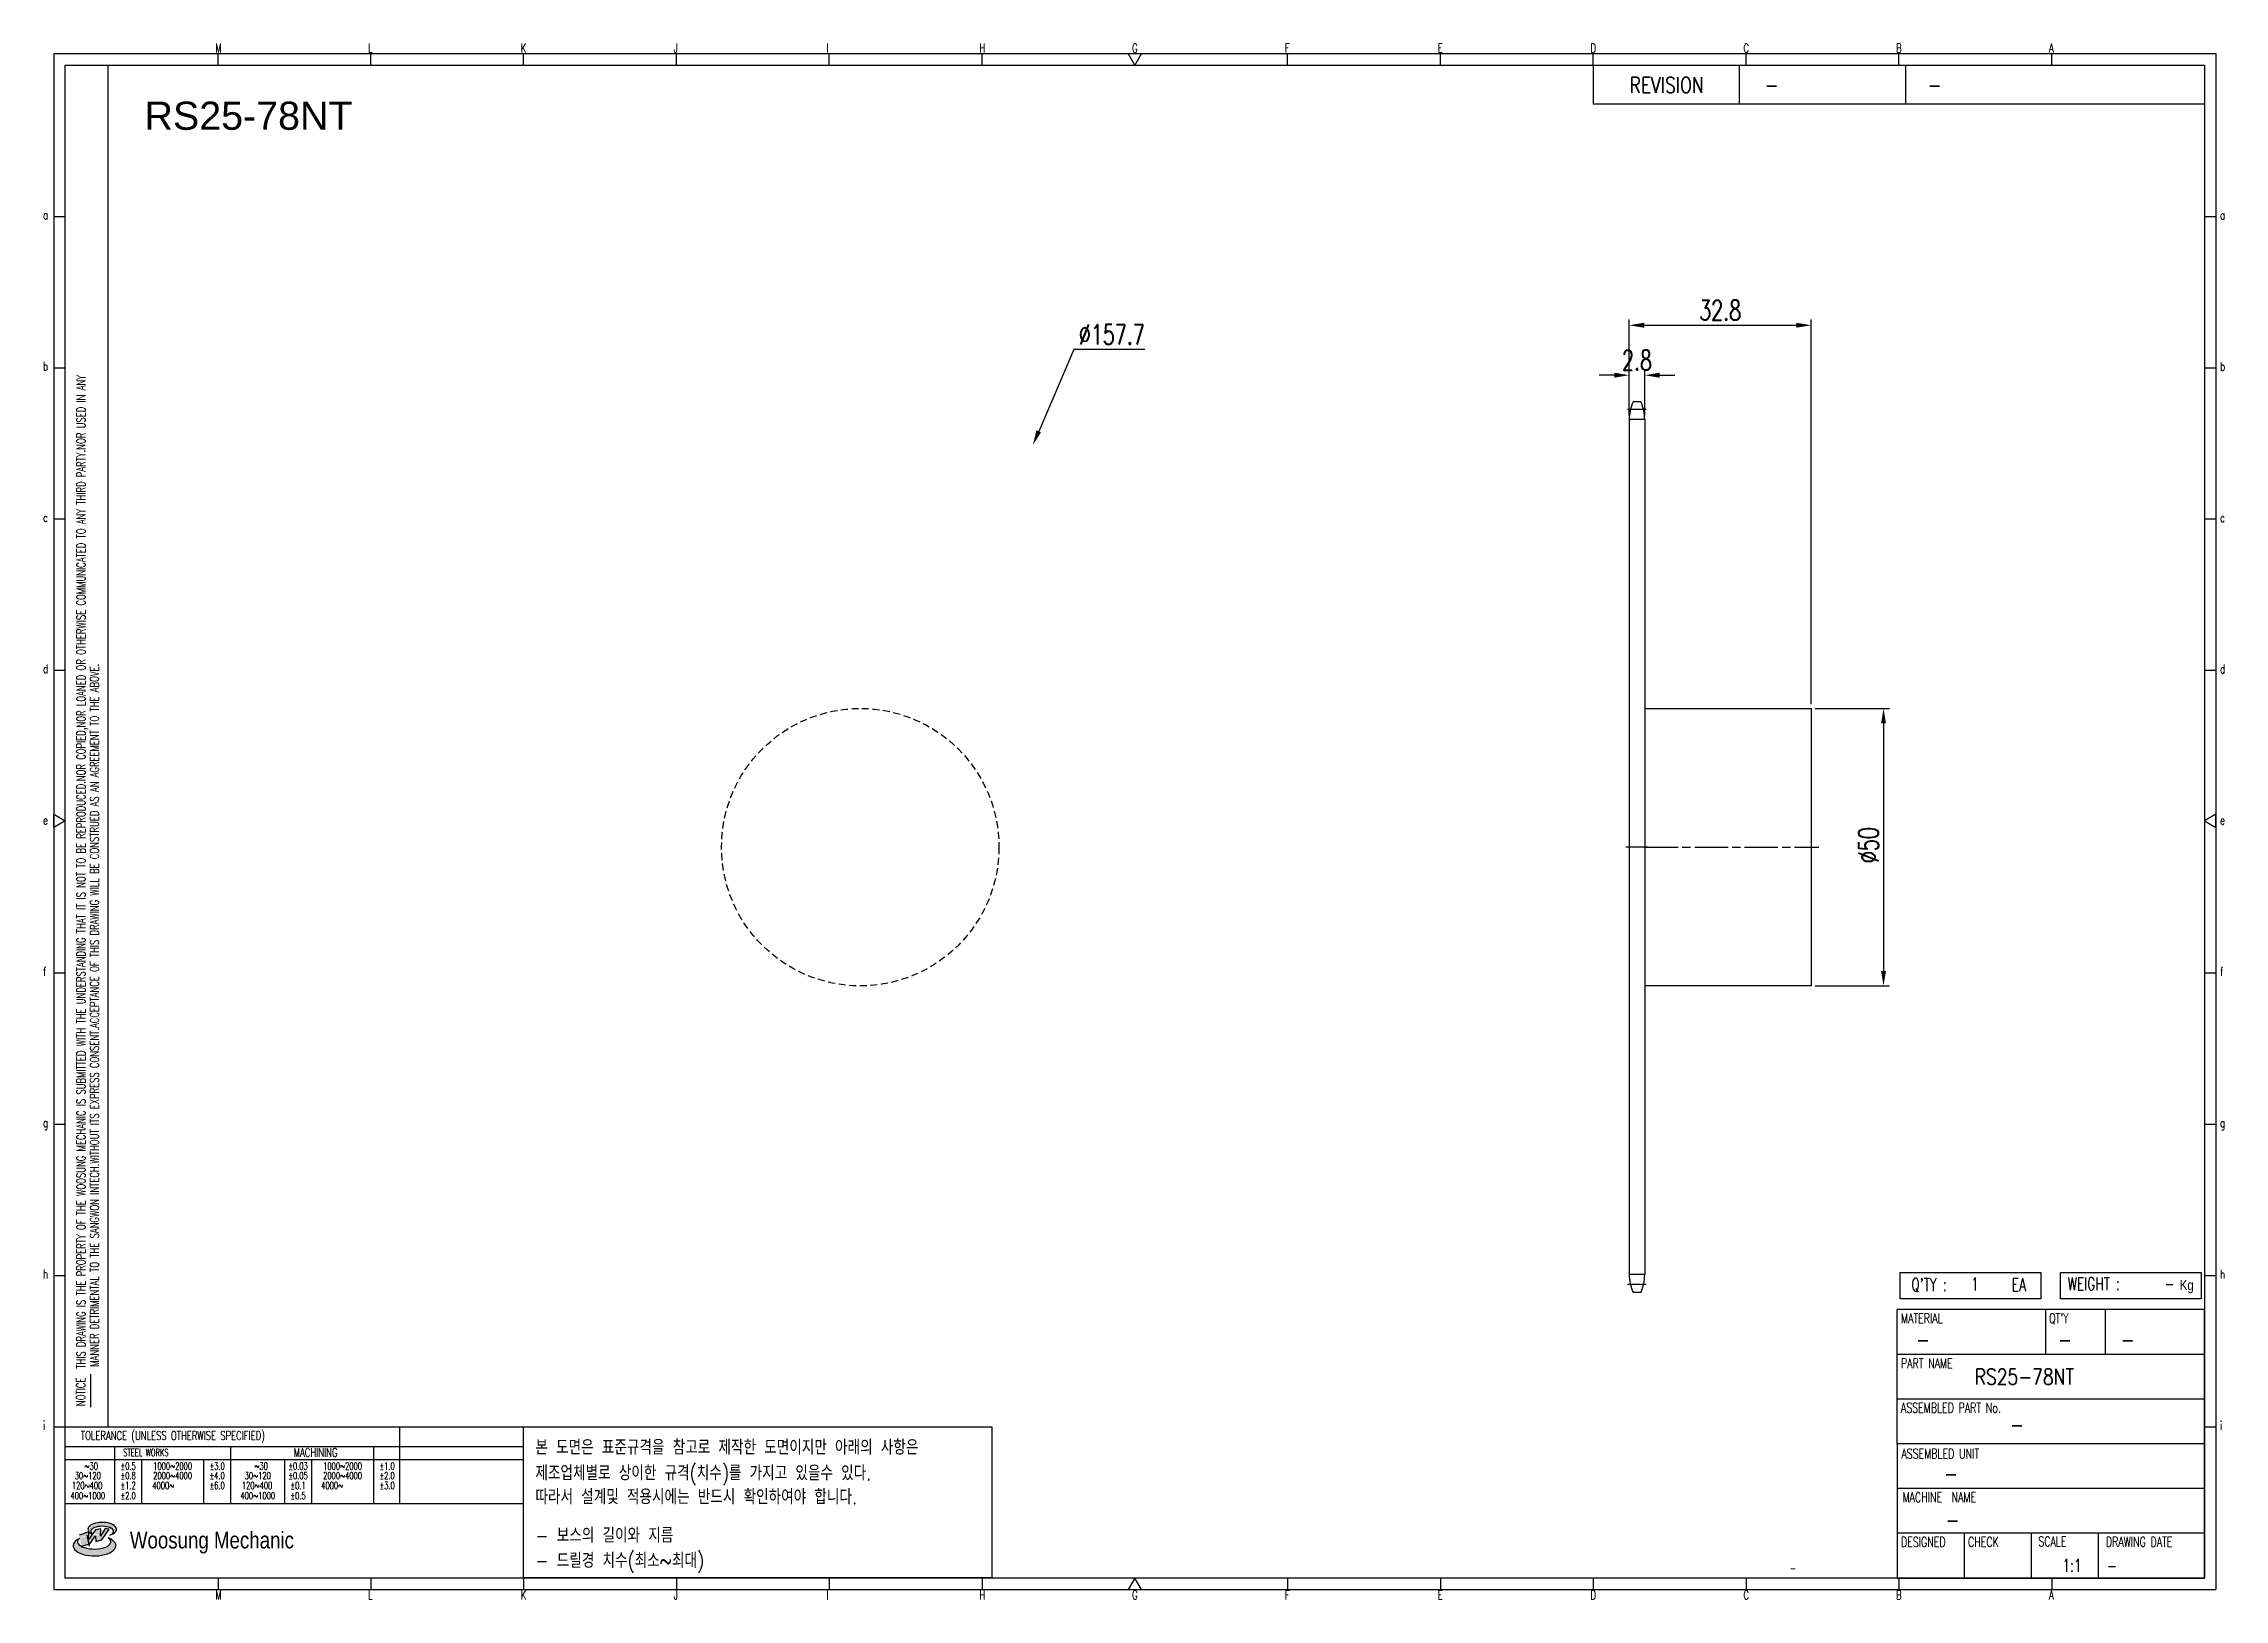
# Model space of a CAD drawing. Header units: millimetres. Extents: x -63001 to -62608, y 2857 to 3137.
import ezdxf
from ezdxf.enums import TextEntityAlignment as Align

# ---------------------------------------------------------------- set-up
doc = ezdxf.new("R2010")
doc.units = ezdxf.units.MM
for name, pattern in [('AM_ISO02W050', [7.5, 6, -1.5]), ('AM_ISO02W050x2', [3.75, 3, -0.75]), ('AM_ISO08W050', [18, 12, -1.5, 3, -1.5]), ('AM_ISO08W050x2', [9, 6, -0.75, 1.5, -0.75]), ('HIDDEN', [9.525, 6.35, -3.175])]:
    doc.linetypes.add(name, pattern=pattern)
for name, color, linetype, lineweight in [('AM_3N', 6, 'AM_ISO02W050', 25), ('AM_7', 4, 'AM_ISO08W050', 25), ('AM_7N', 4, 'AM_ISO08W050', 25)]:
    doc.layers.add(name, color=color, linetype=linetype, lineweight=lineweight)
for name, color, linetype in [('S-DIM', 7, 'Continuous'), ('TITLE', 7, 'Continuous'), ('도면레이아웃', 7, 'Continuous')]:
    doc.layers.add(name, color=color, linetype=linetype)
doc.styles.add('HAN', font='ROMANS.shx', dxfattribs={"width": 0.7, "bigfont": 'whgtxt.shx'})
doc.styles.add('HKD_ST2', font='romans.shx', dxfattribs={"width": 0.7, "height": 4, "bigfont": '@extfont2.shx'})
doc.styles.add('HSG', font='SIMPLEX.shx', dxfattribs={"width": 0.7, "bigfont": 'HSG.shx'})
doc.styles.add('ROMANS', font='romans.shx', dxfattribs={"width": 0.7, "bigfont": 'whgtxt.shx'})
doc.styles.add('SLDTEXTSTYLE4', font='arial.ttf', dxfattribs={"width": 0.8})
doc.styles.get("Standard").update_dxf_attribs({"font": 'arial.ttf'})
doc.dimstyles.new('APP4.5', dxfattribs={"dimscale": 1.5, "dimtxt": 2.4, "dimasz": 1.8, "dimexe": 0.7, "dimexo": 0.5, "dimgap": 0.6, "dimtad": 1, "dimtoh": 1, "dimdec": 1, "dimrnd": 0.01, "dimzin": 9, "dimdsep": 46, "dimtxsty": 'HSG', "dimcen": 0, "dimclrd": 1, "dimclre": 1, "dimclrt": 256, "dimazin": 2, "dimtp": 1, "dimtm": 1, "dimtfac": 0.5, "dimtdec": 1, "dimtofl": 0, "dimtmove": 0, "dimatfit": 3, "dimfxl": 0.7, "dimtvp": 1, "dimtolj": 2, "dimlwd": -1, "dimlwe": -1, "dimarcsym": 0})

# ---------------------------------------------------------------- blocks, each defined once
blk = doc.blocks.new('fuyjgdhj')
for p, q in [((-66198.52, 424.71), (-66168.52, 424.71)), ((-66168.52, 424.71), (-66168.52, 374.71)), ((-66168.52, 374.71), (-66198.52, 374.71))]:
    blk.add_line(p, q)
at = {"layer": 'AM_7N', "linetype": 'AM_ISO08W050x2'}
blk.add_line((-66198.52, 399.71), (-66167.17, 399.71), dxfattribs=at)
blk = doc.blocks.new('SUYWSHJH')
at = {"layer": '도면레이아웃'}
h = blk.add_hatch(color=10, dxfattribs=at)
h.paths.add_polyline_path([(1.544, 35.177), (1.554, 34.966), (1.779, 35.034), (2.054, 35.422), (1.908, 35.446), (1.728, 35.167), (1.741, 35.439), (1.547, 35.405), (1.292, 35.041), (1.295, 35.33), (0.943, 35.208), (1.03, 34.8), (1.336, 34.885)])
edge = h.paths.add_edge_path()
edge.add_ellipse((1.795, 35.421), major_axis=(-0.53, 0), ratio=0.487785, start_angle=122.36065, end_angle=403.39574)
edge.add_line((1.411, 35.244), (1.419, 35.261))
edge.add_ellipse((1.798, 35.344), major_axis=(-0.423, 0), ratio=0.444396, start_angle=131.58977, end_angle=386.19408, ccw=False)
edge = h.paths.add_edge_path()
edge.add_ellipse((1.512, 34.815), major_axis=(-0.793, 0), ratio=0.480113, start_angle=314.67633, end_angle=590.85213)
edge.add_ellipse((1.501, 34.958), major_axis=(-0.62, 0), ratio=0.43311, start_angle=331.7024, end_angle=574.42495, ccw=False)
for p, q in [((0, 90.118), (80.15, 90.118)), ((0, 90.118), (0, 33.191)), ((6.089, 89.693), (6.089, 90.118)), ((11.753, 89.693), (11.753, 90.118)), ((17.418, 89.693), (17.418, 90.118)), ((23.082, 89.693), (23.082, 90.118)), ((28.746, 89.693), (28.746, 90.118)), ((34.411, 89.693), (34.411, 90.118)), ((45.739, 89.693), (45.739, 90.118)), ((51.404, 89.693), (51.404, 90.118)), ((57.068, 89.693), (57.068, 90.118)), ((62.732, 89.693), (62.732, 90.118)), ((68.397, 89.693), (68.397, 90.118)), ((74.061, 89.693), (74.061, 90.118)), ((80.15, 90.118), (80.15, 33.191)), ((0, 84.085), (0.425, 84.085)), ((79.725, 84.085), (80.15, 84.085)), ((0, 78.478), (0.425, 78.478)), ((79.725, 78.478), (80.15, 78.478)), ((0, 72.87), (0.425, 72.87)), ((79.725, 72.87), (80.15, 72.87)), ((0, 67.262), (0.425, 67.262)), ((79.725, 67.262), (80.15, 67.262)), ((0, 56.047), (0.425, 56.047)), ((79.725, 56.047), (80.15, 56.047)), ((0, 50.439), (0.425, 50.439)), ((79.725, 50.439), (80.15, 50.439)), ((0, 44.832), (0.425, 44.832)), ((79.725, 44.832), (80.15, 44.832)), ((1.377, 39.947), (1.377, 41.174)), ((0, 39.224), (0.425, 39.224)), ((79.725, 39.224), (80.15, 39.224)), ((0, 33.191), (80.15, 33.191)), ((6.089, 33.616), (6.089, 33.191)), ((11.753, 33.616), (11.753, 33.191)), ((17.418, 33.616), (17.418, 33.191)), ((23.082, 33.616), (23.082, 33.191)), ((28.746, 33.616), (28.746, 33.191)), ((34.411, 33.616), (34.411, 33.191)), ((45.739, 33.616), (45.739, 33.191)), ((51.404, 33.616), (51.404, 33.191)), ((57.068, 33.616), (57.068, 33.191)), ((62.732, 33.616), (62.732, 33.191)), ((68.397, 33.616), (68.397, 33.191)), ((74.061, 33.616), (74.061, 33.191))]:
    blk.add_line(p, q)
at = {"color": 2}
for p, q in [((2.017, 39.224), (2.017, 89.693)), ((0.425, 39.224), (17.418, 39.224)), ((12.816, 39.224), (12.816, 36.382)), ((17.418, 33.616), (17.418, 39.224)), ((0.425, 38.487), (17.418, 38.487)), ((0.425, 38.012), (17.418, 38.012)), ((2.257, 38.487), (2.257, 36.382)), ((3.257, 38.012), (3.257, 36.382)), ((5.557, 38.012), (5.557, 36.382)), ((6.557, 38.5), (6.557, 36.382)), ((8.557, 38.012), (8.557, 36.382)), ((9.557, 38.026), (9.557, 36.382)), ((11.857, 38.487), (11.857, 36.382)), ((0.425, 36.382), (17.418, 36.382))]:
    blk.add_line(p, q, dxfattribs=at)
at = {"color": 6, "ltscale": 0.5}
for p, q in [((57.068, 89.693), (57.068, 88.246)), ((62.47, 89.693), (62.47, 88.246)), ((68.635, 89.693), (68.635, 88.246)), ((79.725, 88.246), (57.068, 88.246)), ((68.336, 38.59), (68.336, 43.563)), ((79.725, 43.563), (68.336, 43.563)), ((73.827, 43.563), (73.827, 41.905)), ((76.037, 43.563), (76.037, 41.905)), ((79.725, 38.59), (79.725, 43.563)), ((79.725, 41.905), (68.336, 41.905)), ((79.725, 40.248), (68.336, 40.248)), ((68.336, 38.59), (68.336, 33.616)), ((79.725, 38.59), (68.336, 38.59)), ((79.725, 33.616), (79.725, 38.59)), ((79.725, 36.932), (68.336, 36.932)), ((79.725, 35.274), (68.336, 35.274)), ((70.822, 33.616), (70.822, 35.274)), ((73.309, 33.616), (73.309, 35.274)), ((75.796, 33.616), (75.796, 35.274)), ((68.336, 33.616), (79.725, 33.616))]:
    blk.add_line(p, q, dxfattribs=at)
for points in [[(40.075, 89.693), (39.83, 90.118), (40.32, 90.118)], [(0.425, 89.693), (79.725, 89.693), (79.725, 33.616), (0.425, 33.616)], [(0.425, 61.679), (0, 61.433), (0, 61.924)], [(79.725, 61.679), (80.15, 61.433), (80.15, 61.924)], [(40.075, 33.616), (39.83, 33.191), (40.32, 33.191)]]:
    blk.add_lwpolyline(points, close=True)
at = {"layer": 'TITLE', "color": 20}
for p, q in [((68.449, 43.961), (68.449, 44.936)), ((68.449, 44.936), (73.654, 44.936)), ((73.654, 44.936), (73.654, 43.961)), ((74.39, 43.961), (74.39, 44.936)), ((74.39, 44.936), (79.595, 44.936)), ((79.595, 44.936), (79.595, 43.961)), ((73.654, 43.961), (68.449, 43.961)), ((79.595, 43.961), (74.39, 43.961))]:
    blk.add_line(p, q, dxfattribs=at)
at = {"layer": '도면레이아웃'}
for p, q in [((1.295, 35.33), (0.943, 35.208)), ((1.03, 34.8), (1.336, 34.885)), ((1.224, 35.208), (1.311, 34.8)), ((1.224, 35.208), (1.224, 35.208)), ((1.547, 35.405), (1.292, 35.041)), ((1.292, 35.041), (1.295, 35.33)), ((1.336, 34.885), (1.544, 35.177)), ((1.419, 35.261), (1.411, 35.244)), ((1.544, 35.177), (1.554, 34.966)), ((1.741, 35.439), (1.547, 35.405)), ((1.554, 34.966), (1.779, 35.034)), ((1.908, 35.446), (1.728, 35.167)), ((1.728, 35.167), (1.741, 35.439)), ((1.779, 35.034), (2.054, 35.422)), ((2.054, 35.422), (1.908, 35.446))]:
    blk.add_line(p, q, dxfattribs=at)
for centre, major_axis, ratio, start_param, end_param in [((1.795, 35.421), (-0.53, 0), 0.487785, 2.135596, 7.040584), ((1.512, 34.815), (-0.793, 0), 0.480113, 5.492138, 10.312315), ((1.501, 34.958), (-0.62, 0), 0.43311, 5.789299, 10.025607), ((1.798, 35.344), (-0.423, 0), 0.444396, 2.296675, 6.740358)]:
    blk.add_ellipse(centre, major_axis=major_axis, ratio=ratio, start_param=start_param, end_param=end_param, dxfattribs=at)
at = {"color": 4, "style": 'HKD_ST2', "width": 0.7}
for s, p in [('M', (5.988, 90.164)), ('L', (11.652, 90.164)), ('K', (17.316, 90.164)), ('J', (22.981, 90.164)), ('I', (28.645, 90.164)), ('H', (34.309, 90.164)), ('G', (39.974, 90.164)), ('F', (45.638, 90.164)), ('E', (51.302, 90.164)), ('D', (56.967, 90.164)), ('C', (62.631, 90.164)), ('B', (68.295, 90.164)), ('A', (73.96, 90.164)), ('a', (-0.395, 83.976)), ('a', (80.305, 83.97)), ('b', (-0.395, 78.368)), ('b', (80.305, 78.362)), ('c', (-0.395, 72.76)), ('c', (80.305, 72.754)), ('d', (-0.395, 67.153)), ('d', (80.305, 67.147)), ('e', (-0.395, 61.545)), ('e', (80.305, 61.539)), ('f', (-0.395, 55.937)), ('f', (80.305, 55.931)), ('g', (-0.395, 50.33)), ('g', (80.305, 50.324)), ('h', (-0.395, 44.722)), ('h', (80.305, 44.716)), ('i', (-0.395, 39.114)), ('i', (80.305, 39.108)), ('M', (5.988, 32.824)), ('L', (11.652, 32.824)), ('K', (17.316, 32.824)), ('J', (22.981, 32.824)), ('I', (28.645, 32.824)), ('H', (34.309, 32.824)), ('G', (39.974, 32.824)), ('F', (45.638, 32.824)), ('E', (51.302, 32.824)), ('D', (56.967, 32.824)), ('C', (62.631, 32.824)), ('B', (68.295, 32.824)), ('A', (73.96, 32.824))]:
    blk.add_text(s, height=0.326, dxfattribs=at).set_placement(p)
for s, height, style, width, p in [('REVISION', 0.5806, 'HAN', 0.8, (58.415, 88.664)), ('-', 0.581, 'HAN', 0.8, (63.426, 88.664)), ('-', 0.581, 'HAN', 0.8, (69.468, 88.664)), ("Q'TY : ", 0.4746, 'HKD_ST2', 0.7, (68.857, 44.253)), ('1', 0.475, 'HKD_ST2', 0.7, (71.071, 44.275)), ('EA', 0.4746, 'HKD_ST2', 0.7, (72.578, 44.253)), ('WEIGHT : ', 0.4746, 'HKD_ST2', 0.7, (74.65, 44.286)), ('-', 0.581, 'HAN', 0.8, (69.029, 42.157)), ('-', 0.581, 'HAN', 0.8, (74.289, 42.157)), ('-', 0.581, 'HAN', 0.8, (76.623, 42.157)), ('-', 0.581, 'HAN', 0.8, (72.515, 39.013)), ('-', 0.581, 'HAN', 0.8, (70.067, 37.189)), ('-', 0.581, 'HAN', 0.8, (70.126, 35.48)), ('1:1', 0.4746, 'HKD_ST2', 0.7, (74.458, 33.848)), ('-', 0.475, 'HKD_ST2', 0.7, (76.112, 33.837))]:
    blk.add_text(s, height=height, dxfattribs=dict(style=style, width=width)).set_placement(p)
at = {"color": 2, "style": 'HKD_ST2', "width": 0.7}
for s, p in [(' THIS DRAWING IS THE PROPERTY OF THE WOOSUNG MECHANIC IS SUBMITTED WITH THE UNDERSTANDING THAT IT IS NOT TO BE REPRODUCED.NOR COPIED,NOR LOANED OR OTHERWISE COMMUNICATED TO ANY THIRD PARTY.NOR USED IN ANY', (1.173, 41.217)), ('MANNER DETRIMENTAL TO THE SANGWON INTECH.WITHOUT ITS EXPRESS CONSENT.ACCEPTANCE OF THIS DRAWING WILL BE CONSTRUED AS AN AGREEMENT TO THE ABOVE.', (1.672, 41.447))]:
    blk.add_text(s, height=0.326266, rotation=90, dxfattribs=at).set_placement(p)
at = {"style": 'HKD_ST2', "width": 0.7}
blk.add_text('-', height=0.475, dxfattribs=at).set_placement((78.613, 44.286), align=Align.RIGHT)
at = {"color": 4, "style": 'HKD_ST2', "width": 0.7}
for s, height, p in [('MATERIAL', 0.3651, (68.474, 43.425)), ("QT'Y", 0.3651, (73.965, 43.425)), ('PART NAME', 0.3651, (68.474, 41.756)), ('ASSEMBLED PART No.', 0.36511, (68.474, 40.109)), ('ASSEMBLED UNIT', 0.36511, (68.49, 38.408)), ('MACHINE  NAME', 0.36511, (68.532, 36.794)), ('DESIGNED', 0.3651, (68.474, 35.136)), ('CHECK', 0.3651, (70.961, 35.136)), ('SCALE', 0.3651, (73.566, 35.153)), ('DRAWING DATE', 0.36511, (76.071, 35.141))]:
    blk.add_text(s, height=height, dxfattribs=at).set_placement(p, align=Align.TOP_LEFT)
at = {"style": 'HKD_ST2', "width": 0.7}
blk.add_text('NOTICE', height=0.3263, rotation=90, dxfattribs=at).set_placement((1.163, 39.988))
for s, height, style, width, p in [('TOLERANCE (UNLESS OTHERWISE SPECIFIED)', 0.32627, 'HKD_ST2', 0.7, (4.417, 38.896)), ('-', 0.326, 'ROMANS', 0.65, (64.469, 33.975))]:
    blk.add_text(s, height=height, dxfattribs=dict(style=style, width=width)).set_placement(p, align=Align.MIDDLE_CENTER)
at = {"color": 4, "style": 'HKD_ST2', "width": 0.7}
for s, height, p in [('STEEL WORKS', 0.26101, (3.416, 38.268)), ('MACHINING', 0.3263, (9.707, 38.27)), ('%%P0.5', 0.261, (2.757, 37.762)), ('%%P0.8', 0.261, (2.757, 37.411)), ('%%P3.0', 0.261, (6.057, 37.762)), ('%%P4.0', 0.261, (6.057, 37.411)), ('%%P0.03', 0.261, (9.057, 37.762)), ('%%P0.05', 0.261, (9.057, 37.411)), ('%%P1.0', 0.261, (12.357, 37.762)), ('%%P2.0', 0.261, (12.357, 37.411)), ('%%P1.2', 0.261, (2.757, 37.045)), ('%%P2.0', 0.261, (2.757, 36.67)), ('%%P6.0', 0.261, (6.057, 37.045)), ('%%P0.1', 0.261, (9.057, 37.045)), ('%%P0.5', 0.261, (9.057, 36.67)), ('%%P3.0', 0.261, (12.357, 37.045))]:
    blk.add_text(s, height=height, dxfattribs=at).set_placement(p, align=Align.MIDDLE)
for s, height, p in [('30%%126120', 0.261, (1.263, 37.411)), ('%%12630', 0.261, (1.389, 37.762)), ('2000%%1264000', 0.26101, (4.407, 37.411)), ('1000%%1262000', 0.26101, (4.407, 37.762)), ('30%%126120', 0.261, (7.563, 37.411)), ('%%12630', 0.261, (7.689, 37.762)), ('2000%%1264000', 0.26101, (10.707, 37.411)), ('1000%%1262000', 0.26101, (10.707, 37.762)), ('400%%1261000', 0.26101, (1.263, 36.67)), ('120%%126400', 0.26101, (1.237, 37.045)), ('4000%%126', 0.261, (4.061, 37.045)), ('400%%1261000', 0.26101, (7.563, 36.67)), ('120%%126400', 0.26101, (7.537, 37.045)), ('4000%%126', 0.261, (10.321, 37.045))]:
    blk.add_text(s, height=height, dxfattribs=at).set_placement(p, align=Align.MIDDLE_CENTER)
at = {"color": 1, "style": 'SLDTEXTSTYLE4', "width": 0.8}
blk.add_text('Woosung Mechanic', height=0.61957, dxfattribs=at).set_placement((2.822, 34.711))
at = {"layer": 'TITLE', "width": 0.8}
blk.add_text('Kg', height=0.3789, dxfattribs=at).set_placement((78.807, 44.286))
blk = doc.blocks.new('*D20')
at = {"layer": 'Defpoints', "color": 0, "transparency": 16777216}
for p in [(-62712.46, 3077.33), (-62715.26, 3069.33), (-62712.46, 3069.33)]:
    blk.add_point(p, dxfattribs=at)
at = {"layer": 'S-DIM', "color": 1, "transparency": 16777216}
for p, q in [((-62715.26, 3070.08), (-62715.26, 3078.38)), ((-62712.46, 3070.08), (-62712.46, 3078.38)), ((-62717.96, 3077.33), (-62720.66, 3077.33)), ((-62709.76, 3077.33), (-62707.06, 3077.33))]:
    blk.add_line(p, q, dxfattribs=at)
for points in [[(-62717.96, 3077.78), (-62717.96, 3076.88), (-62715.26, 3077.33)], [(-62709.76, 3077.78), (-62709.76, 3076.88), (-62712.46, 3077.33)]]:
    blk.add_solid(points, dxfattribs=at)
at = {"layer": 'S-DIM', "transparency": 16777216, "insert": (-62713.86, 3080.03), "char_height": 3.6, "attachment_point": 5, "style": 'HSG'}
blk.add_mtext('\\A2;2.8', dxfattribs=at)
blk = doc.blocks.new('*D21')
at = {"layer": 'Defpoints', "color": 0, "transparency": 16777216}
for p in [(-62682.46, 3086.33), (-62715.26, 3069.33), (-62682.46, 3017.27)]:
    blk.add_point(p, dxfattribs=at)
at = {"layer": 'S-DIM', "color": 1, "transparency": 16777216}
for p, q in [((-62715.26, 3070.08), (-62715.26, 3087.38)), ((-62712.56, 3086.33), (-62685.16, 3086.33)), ((-62682.46, 3018.02), (-62682.46, 3087.38))]:
    blk.add_line(p, q, dxfattribs=at)
for points in [[(-62712.56, 3086.78), (-62712.56, 3085.88), (-62715.26, 3086.33)], [(-62685.16, 3086.78), (-62685.16, 3085.88), (-62682.46, 3086.33)]]:
    blk.add_solid(points, dxfattribs=at)
at = {"layer": 'S-DIM', "transparency": 16777216, "insert": (-62698.86, 3089.03), "char_height": 3.6, "attachment_point": 5, "style": 'HSG'}
blk.add_mtext('\\A2;32.8', dxfattribs=at)
blk = doc.blocks.new('*D22')
at = {"layer": 'Defpoints', "color": 0, "transparency": 16777216}
for p in [(-62682.46, 3017.27), (-62682.46, 2967.27), (-62669.42, 2967.27)]:
    blk.add_point(p, dxfattribs=at)
at = {"layer": 'S-DIM', "color": 1, "transparency": 16777216}
for p, q in [((-62681.71, 3017.27), (-62668.37, 3017.27)), ((-62669.42, 3014.57), (-62669.42, 2969.97)), ((-62681.71, 2967.27), (-62668.37, 2967.27))]:
    blk.add_line(p, q, dxfattribs=at)
for points in [[(-62669.87, 3014.57), (-62668.97, 3014.57), (-62669.42, 3017.27)], [(-62669.87, 2969.97), (-62668.97, 2969.97), (-62669.42, 2967.27)]]:
    blk.add_solid(points, dxfattribs=at)
at = {"layer": 'S-DIM', "transparency": 16777216, "insert": (-62672.12, 2992.63), "char_height": 3.6, "attachment_point": 5, "rotation": 90, "style": 'HSG'}
blk.add_mtext('\\A2;%%c50', dxfattribs=at)
blk = doc.blocks.new('*D23')
at = {"layer": 'Defpoints', "color": 0, "transparency": 16777216}
for p in [(-62822.75, 3064.73), (-62884.95, 2919.81)]:
    blk.add_point(p, dxfattribs=at)
at = {"layer": 'S-DIM', "color": 1, "transparency": 16777216}
for p, q in [((-62815.36, 3081.96), (-62821.69, 3067.21)), ((-62802.58, 3081.96), (-62815.36, 3081.96))]:
    blk.add_line(p, q, dxfattribs=at)
blk.add_solid([(-62822.1, 3067.39), (-62821.27, 3067.04), (-62822.75, 3064.73)], dxfattribs=at)
at = {"layer": 'S-DIM', "transparency": 16777216, "insert": (-62808.52, 3084.66), "char_height": 3.6, "attachment_point": 5, "style": 'HSG'}
blk.add_mtext('\\A2;∅157.7', dxfattribs=at)

msp = doc.modelspace()

# ---------------------------------------------------------------- linework, layer by layer
for p, q in [((-62713.16, 3072.53), (-62714.55, 3072.53)), ((-62715.26, 3069.33), (-62715.26, 2915.22)), ((-62712.46, 3069.33), (-62712.46, 2915.22)), ((-62713.16, 2912.02), (-62714.55, 2912.02))]:
    msp.add_line(p, q)
at = {"color": 4}
msp.add_lwpolyline([(-62914.53, 2887.81), (-62830.11, 2887.81), (-62830.11, 2860.55), (-62914.53, 2860.55)], close=True, dxfattribs=at)
at = {"color": 2, "linetype": 'HIDDEN', "ltscale": 0.2}
msp.add_circle((-62853.85, 2992.27), 25, dxfattribs=at)
for centre, start, end in [((-62707.66, 3069.33), 155.0989, 180), ((-62720.06, 3069.33), 0, 24.9011), ((-62707.66, 2915.22), 180, 204.9011), ((-62720.06, 2915.22), 335.0989, 0)]:
    msp.add_arc(centre, 7.6, start, end)
at = {"layer": 'AM_3N', "linetype": 'AM_ISO02W050x2'}
for p, q in [((-62712.46, 3069.33), (-62715.26, 3069.33)), ((-62712.46, 2915.22), (-62715.26, 2915.22))]:
    msp.add_line(p, q, dxfattribs=at)
at = {"layer": 'AM_7', "linetype": 'AM_ISO08W050x2'}
for p, q in [((-62712.18, 3071.12), (-62715.57, 3071.12)), ((-62711.88, 2992.27), (-62715.84, 2992.27)), ((-62712.18, 2913.42), (-62715.57, 2913.42))]:
    msp.add_line(p, q, dxfattribs=at)

# ---------------------------------------------------------------- block references
at = {"xscale": 4.862429415866881, "yscale": 4.862429415866881, "zscale": 4.862429415866881}
msp.add_blockref('SUYWSHJH', (-62999.22, 2697.09), dxfattribs=at)
msp.add_blockref('fuyjgdhj', (3486.07, 2592.57))

# ---------------------------------------------------------------- texts
at = {"color": 2}
msp.add_text('RS25-78NT', height=5.081, dxfattribs=at).set_placement((-62982.85, 3121.56))
at = {"style": 'HAN', "width": 0.8}
msp.add_text('RS25-78NT', height=2.823, dxfattribs=at).set_placement((-62652.98, 2895.41))
at = {"color": 4, "style": 'HAN', "width": 0.8}
for s, p in [('본 도면은 표준규격을 참고로 제작한 도면이지만 아래의 사항은', (-62912.41, 2882.77)), ('제조업체별로 상이한 규격(치수)를 가지고 있을수 있다.', (-62912.41, 2878.14)), ('따라서 설계및 적용시에는 반드시 확인하여야 합니다.', (-62912.41, 2873.84)), ('- 보스의 길이와 지름', (-62912.41, 2866.91)), ('- 드릴경 치수(최소~최대)', (-62912.41, 2862.36))]:
    msp.add_text(s, height=2.6712, dxfattribs=at).set_placement(p)

# ---------------------------------------------------------------- dimensions: what is measured, and where the dimension line sits
at = {"layer": 'S-DIM'}
dim = msp.add_linear_dim(base=(-62682.46, 3086.33), p1=(-62715.26, 3069.33), p2=(-62682.46, 3017.27), dimstyle='APP4.5', dxfattribs=at)
dim.commit()
dim.dimension.update_dxf_attribs({"geometry": '*D21', "text_midpoint": (-62698.86, 3089.03)})
dim = msp.add_diameter_dim_2p(p1=(-62884.95, 2919.81), p2=(-62822.75, 3064.73), dimstyle='APP4.5', dxfattribs=at)
dim.commit()
dim.dimension.update_dxf_attribs({"geometry": '*D23', "text_midpoint": (-62808.52, 3081.96), "dimtype": 163})
dim = msp.add_linear_dim(base=(-62712.46, 3077.33), p1=(-62715.26, 3069.33), p2=(-62712.46, 3069.33), dimstyle='APP4.5', dxfattribs=at)
dim.commit()
dim.dimension.update_dxf_attribs({"geometry": '*D20', "text_midpoint": (-62713.86, 3077.33), "dimtype": 160})
dim = msp.add_linear_dim(base=(-62669.42, 2967.27), p1=(-62682.46, 3017.27), p2=(-62682.46, 2967.27), angle=90, text='%%c<>', dimstyle='APP4.5', dxfattribs=at)
dim.commit()
dim.dimension.update_dxf_attribs({"geometry": '*D22', "text_midpoint": (-62669.42, 2992.63), "dimtype": 160})

doc.saveas('drawing.dxf')
